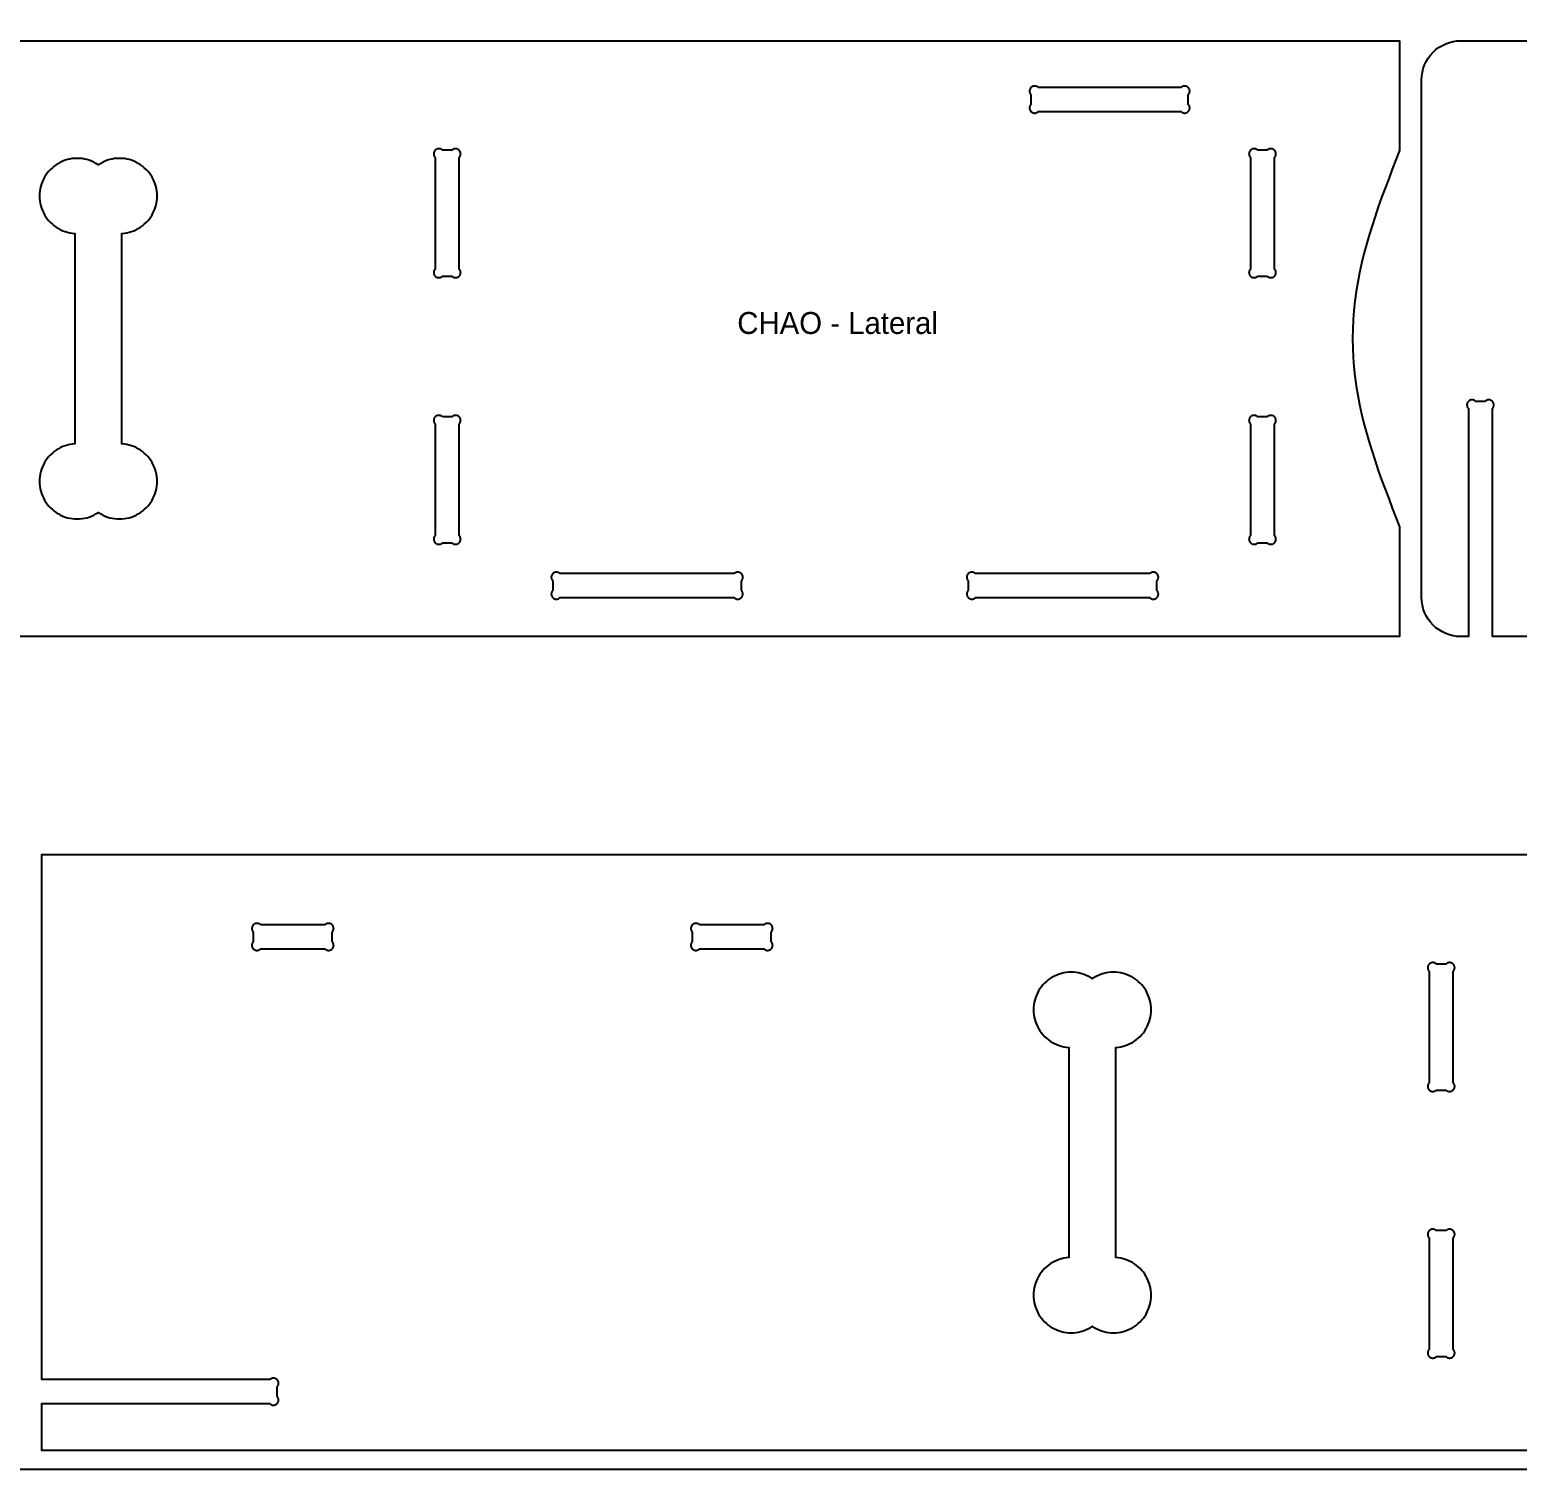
# Model space of a CAD drawing. Header units: millimetres. Extents: x 0 to 2787, y 0 to 1840.
# Drawn here: x 638 to 1587, y 0 to 918 of the extents above; entities that cross this region are included whole.
import ezdxf

# ---------------------------------------------------------------- set-up
doc = ezdxf.new("R2010")
doc.units = ezdxf.units.MM
for name, color, linetype in [('CHAPA_NAO_CORTAR', 8, 'Continuous'), ('CORTE_EXTERNO', 1, 'Continuous'), ('CORTE_INTERNO', 5, 'Continuous'), ('ETIQUETAS_NAO_CORTAR', 8, 'Continuous')]:
    doc.layers.add(name, color=color, linetype=linetype)

msp = doc.modelspace()

# ---------------------------------------------------------------- linework, layer by layer
at = {"layer": 'CHAPA_NAO_CORTAR'}
msp.add_lwpolyline([(0, 0), (2750, 0), (2750, 1840), (0, 1840)], close=True, dxfattribs=at)
at = {"layer": 'CORTE_EXTERNO'}
for points in [[(12, 911), (1512, 911), (1512, 841), (1512, 841), (1509.65, 835), (1507.31, 829), (1505, 823), (1502.73, 817), (1500.52, 811), (1498.38, 805), (1496.33, 799), (1494.37, 793), (1492.52, 787), (1490.79, 781), (1489.19, 775), (1487.73, 769), (1486.42, 763), (1485.27, 757), (1484.28, 751), (1483.47, 745), (1482.83, 739), (1482.37, 733), (1482.09, 727), (1482, 721), (1482.09, 715), (1482.37, 709), (1482.83, 703), (1483.47, 697), (1484.28, 691), (1485.27, 685), (1486.42, 679), (1487.73, 673), (1489.19, 667), (1490.79, 661), (1492.52, 655), (1494.37, 649), (1496.33, 643), (1498.38, 637), (1500.52, 631), (1502.73, 625), (1505, 619), (1507.31, 613), (1509.65, 607), (1512, 601), (1512, 531), (12, 531)], [(2090.85, 531), (1571.15, 531), (1571.15, 676.4), (1571.36, 676.64), (1571.55, 676.9), (1571.72, 677.17), (1571.85, 677.46), (1571.96, 677.76), (1572.04, 678.07), (1572.09, 678.38), (1572.1, 678.7), (1572.09, 679.02), (1572.04, 679.34), (1571.96, 679.65), (1571.85, 679.95), (1571.72, 680.23), (1571.55, 680.51), (1571.36, 680.76), (1571.15, 681), (1570.91, 681.21), (1570.66, 681.4), (1570.38, 681.57), (1570.1, 681.7), (1569.8, 681.81), (1569.49, 681.89), (1569.17, 681.94), (1568.85, 681.95), (1568.53, 681.94), (1568.22, 681.89), (1567.91, 681.81), (1567.61, 681.7), (1567.32, 681.57), (1567.05, 681.4), (1566.79, 681.21), (1566.55, 681), (1560.45, 681), (1560.21, 681.21), (1559.95, 681.4), (1559.68, 681.57), (1559.39, 681.7), (1559.09, 681.81), (1558.78, 681.89), (1558.47, 681.94), (1558.15, 681.95), (1557.83, 681.94), (1557.51, 681.89), (1557.2, 681.81), (1556.9, 681.7), (1556.62, 681.57), (1556.34, 681.4), (1556.09, 681.21), (1555.85, 681), (1555.64, 680.76), (1555.45, 680.51), (1555.28, 680.23), (1555.15, 679.95), (1555.04, 679.65), (1554.96, 679.34), (1554.91, 679.02), (1554.9, 678.7), (1554.91, 678.38), (1554.96, 678.07), (1555.04, 677.76), (1555.15, 677.46), (1555.28, 677.17), (1555.45, 676.9), (1555.64, 676.64), (1555.85, 676.4), (1555.85, 676.4), (1555.85, 531), (1555.85, 531), (1551, 531), (1548.55, 531.12), (1546.12, 531.48), (1543.74, 532.08), (1541.43, 532.9), (1539.22, 533.95), (1537.11, 535.21), (1535.14, 536.67), (1533.32, 538.32), (1531.67, 540.14), (1530.21, 542.11), (1528.95, 544.22), (1527.9, 546.43), (1527.08, 548.74), (1526.48, 551.12), (1526.12, 553.55), (1526, 556), (1526, 886), (1526.12, 888.45), (1526.48, 890.88), (1527.08, 893.26), (1527.9, 895.57), (1528.95, 897.78), (1530.21, 899.89), (1531.67, 901.86), (1533.32, 903.68), (1535.14, 905.33), (1537.11, 906.79), (1539.22, 908.05), (1541.43, 909.1), (1543.74, 909.92), (1546.12, 910.52), (1548.55, 910.88), (1551, 911), (2111, 911)], [(2146, 12), (646, 12), (646, 41.85), (791.4, 41.85), (791.4, 41.85), (791.64, 41.64), (791.9, 41.45), (792.17, 41.28), (792.46, 41.15), (792.76, 41.04), (793.07, 40.96), (793.38, 40.91), (793.7, 40.9), (794.02, 40.91), (794.34, 40.96), (794.65, 41.04), (794.95, 41.15), (795.23, 41.28), (795.51, 41.45), (795.76, 41.64), (796, 41.85), (796.21, 42.09), (796.4, 42.34), (796.57, 42.62), (796.7, 42.9), (796.81, 43.2), (796.89, 43.51), (796.94, 43.83), (796.95, 44.15), (796.94, 44.47), (796.89, 44.78), (796.81, 45.09), (796.7, 45.39), (796.57, 45.68), (796.4, 45.95), (796.21, 46.21), (796, 46.45), (796, 52.55), (796.21, 52.79), (796.4, 53.05), (796.57, 53.32), (796.7, 53.61), (796.81, 53.91), (796.89, 54.22), (796.94, 54.53), (796.95, 54.85), (796.94, 55.17), (796.89, 55.49), (796.81, 55.8), (796.7, 56.1), (796.57, 56.38), (796.4, 56.66), (796.21, 56.91), (796, 57.15), (795.76, 57.36), (795.51, 57.55), (795.23, 57.72), (794.95, 57.85), (794.65, 57.96), (794.34, 58.04), (794.02, 58.09), (793.7, 58.1), (793.38, 58.09), (793.07, 58.04), (792.76, 57.96), (792.46, 57.85), (792.17, 57.72), (791.9, 57.55), (791.64, 57.36), (791.4, 57.15), (646, 57.15), (646, 57.15), (646, 392), (2146, 392)]]:
    msp.add_lwpolyline(points, dxfattribs=at)
at = {"layer": 'CORTE_INTERNO'}
for points in [[(1281.45, 881.15), (1281.21, 881.36), (1280.95, 881.55), (1280.68, 881.72), (1280.39, 881.85), (1280.09, 881.96), (1279.78, 882.04), (1279.47, 882.09), (1279.15, 882.1), (1278.83, 882.09), (1278.51, 882.04), (1278.2, 881.96), (1277.9, 881.85), (1277.62, 881.72), (1277.34, 881.55), (1277.09, 881.36), (1276.85, 881.15), (1276.64, 880.91), (1276.45, 880.66), (1276.28, 880.38), (1276.15, 880.1), (1276.04, 879.8), (1275.96, 879.49), (1275.91, 879.17), (1275.9, 878.85), (1275.91, 878.53), (1275.96, 878.22), (1276.04, 877.91), (1276.15, 877.61), (1276.28, 877.32), (1276.45, 877.05), (1276.64, 876.79), (1276.85, 876.55), (1276.85, 870.45), (1276.64, 870.21), (1276.45, 869.95), (1276.28, 869.68), (1276.15, 869.39), (1276.04, 869.09), (1275.96, 868.78), (1275.91, 868.47), (1275.9, 868.15), (1275.91, 867.83), (1275.96, 867.51), (1276.04, 867.2), (1276.15, 866.9), (1276.28, 866.62), (1276.45, 866.34), (1276.64, 866.09), (1276.85, 865.85), (1277.09, 865.64), (1277.34, 865.45), (1277.62, 865.28), (1277.9, 865.15), (1278.2, 865.04), (1278.51, 864.96), (1278.83, 864.91), (1279.15, 864.9), (1279.47, 864.91), (1279.78, 864.96), (1280.09, 865.04), (1280.39, 865.15), (1280.68, 865.28), (1280.95, 865.45), (1281.21, 865.64), (1281.45, 865.85), (1372.55, 865.85), (1372.79, 865.64), (1373.05, 865.45), (1373.32, 865.28), (1373.61, 865.15), (1373.91, 865.04), (1374.22, 864.96), (1374.53, 864.91), (1374.85, 864.9), (1375.17, 864.91), (1375.49, 864.96), (1375.8, 865.04), (1376.1, 865.15), (1376.38, 865.28), (1376.66, 865.45), (1376.91, 865.64), (1377.15, 865.85), (1377.36, 866.09), (1377.55, 866.34), (1377.72, 866.62), (1377.85, 866.9), (1377.96, 867.2), (1378.04, 867.51), (1378.09, 867.83), (1378.1, 868.15), (1378.09, 868.47), (1378.04, 868.78), (1377.96, 869.09), (1377.85, 869.39), (1377.72, 869.68), (1377.55, 869.95), (1377.36, 870.21), (1377.15, 870.45), (1377.15, 876.55), (1377.36, 876.79), (1377.55, 877.05), (1377.72, 877.32), (1377.85, 877.61), (1377.96, 877.91), (1378.04, 878.22), (1378.09, 878.53), (1378.1, 878.85), (1378.09, 879.17), (1378.04, 879.49), (1377.96, 879.8), (1377.85, 880.1), (1377.72, 880.38), (1377.55, 880.66), (1377.36, 880.91), (1377.15, 881.15), (1376.91, 881.36), (1376.66, 881.55), (1376.38, 881.72), (1376.1, 881.85), (1375.8, 881.96), (1375.49, 882.04), (1375.17, 882.09), (1374.85, 882.1), (1374.53, 882.09), (1374.22, 882.04), (1373.91, 881.96), (1373.61, 881.85), (1373.32, 881.72), (1373.05, 881.55), (1372.79, 881.36), (1372.55, 881.15), (1281.45, 881.15)], [(701.71, 653.18), (700.18, 653.54), (698.63, 653.79), (697.07, 653.95), (697, 653.95), (697, 788.05), (697.07, 788.05), (698.63, 788.21), (700.18, 788.46), (701.71, 788.82), (703.21, 789.27), (704.68, 789.83), (706.11, 790.48), (707.5, 791.22), (708.83, 792.04), (710.11, 792.96), (711.32, 793.96), (712.47, 795.03), (713.54, 796.18), (714.54, 797.39), (715.46, 798.67), (716.28, 800), (717.02, 801.39), (717.67, 802.82), (718.23, 804.29), (718.68, 805.79), (719.04, 807.32), (719.29, 808.87), (719.45, 810.43), (719.5, 812), (719.45, 813.57), (719.29, 815.13), (719.04, 816.68), (718.68, 818.21), (718.23, 819.71), (717.67, 821.18), (717.02, 822.61), (716.28, 824), (715.46, 825.33), (714.54, 826.61), (713.54, 827.82), (712.47, 828.97), (711.32, 830.04), (710.11, 831.04), (708.83, 831.96), (707.5, 832.78), (706.11, 833.52), (704.68, 834.17), (703.21, 834.73), (701.71, 835.18), (700.18, 835.54), (698.63, 835.79), (697.07, 835.95), (695.5, 836), (693.93, 835.95), (692.37, 835.79), (690.82, 835.54), (689.29, 835.18), (687.79, 834.73), (686.32, 834.17), (684.89, 833.52), (683.5, 832.78), (682.17, 831.96), (682, 831.84), (681.83, 831.96), (680.5, 832.78), (679.11, 833.52), (677.68, 834.17), (676.21, 834.73), (674.71, 835.18), (673.18, 835.54), (671.63, 835.79), (670.07, 835.95), (668.5, 836), (666.93, 835.95), (665.37, 835.79), (663.82, 835.54), (662.29, 835.18), (660.79, 834.73), (659.32, 834.17), (657.89, 833.52), (656.5, 832.78), (655.17, 831.96), (653.89, 831.04), (652.68, 830.04), (651.53, 828.97), (650.46, 827.82), (649.46, 826.61), (648.54, 825.33), (647.72, 824), (646.98, 822.61), (646.33, 821.18), (645.77, 819.71), (645.32, 818.21), (644.96, 816.68), (644.71, 815.13), (644.55, 813.57), (644.5, 812), (644.55, 810.43), (644.71, 808.87), (644.96, 807.32), (645.32, 805.79), (645.77, 804.29), (646.33, 802.82), (646.98, 801.39), (647.72, 800), (648.54, 798.67), (649.46, 797.39), (650.46, 796.18), (651.53, 795.03), (652.68, 793.96), (653.89, 792.96), (655.17, 792.04), (656.5, 791.22), (657.89, 790.48), (659.32, 789.83), (660.79, 789.27), (662.29, 788.82), (663.82, 788.46), (665.37, 788.21), (666.93, 788.05), (667, 788.05), (667, 653.95), (666.93, 653.95), (665.37, 653.79), (663.82, 653.54), (662.29, 653.18), (660.79, 652.73), (659.32, 652.17), (657.89, 651.52), (656.5, 650.78), (655.17, 649.96), (653.89, 649.04), (652.68, 648.04), (651.53, 646.97), (650.46, 645.82), (649.46, 644.61), (648.54, 643.33), (647.72, 642), (646.98, 640.61), (646.33, 639.18), (645.77, 637.71), (645.32, 636.21), (644.96, 634.68), (644.71, 633.13), (644.55, 631.57), (644.5, 630), (644.55, 628.43), (644.71, 626.87), (644.96, 625.32), (645.32, 623.79), (645.77, 622.29), (646.33, 620.82), (646.98, 619.39), (647.72, 618), (648.54, 616.67), (649.46, 615.39), (650.46, 614.18), (651.53, 613.03), (652.68, 611.96), (653.89, 610.96), (655.17, 610.04), (656.5, 609.22), (657.89, 608.48), (659.32, 607.83), (660.79, 607.27), (662.29, 606.82), (663.82, 606.46), (665.37, 606.21), (666.93, 606.05), (668.5, 606), (670.07, 606.05), (671.63, 606.21), (673.18, 606.46), (674.71, 606.82), (676.21, 607.27), (677.68, 607.83), (679.11, 608.48), (680.5, 609.22), (681.83, 610.04), (682, 610.16), (682.17, 610.04), (683.5, 609.22), (684.89, 608.48), (686.32, 607.83), (687.79, 607.27), (689.29, 606.82), (690.82, 606.46), (692.37, 606.21), (693.93, 606.05), (695.5, 606), (697.07, 606.05), (698.63, 606.21), (700.18, 606.46), (701.71, 606.82), (703.21, 607.27), (704.68, 607.83), (706.11, 608.48), (707.5, 609.22), (708.83, 610.04), (710.11, 610.96), (711.32, 611.96), (712.47, 613.03), (713.54, 614.18), (714.54, 615.39), (715.46, 616.67), (716.28, 618), (717.02, 619.39), (717.67, 620.82), (718.23, 622.29), (718.68, 623.79), (719.04, 625.32), (719.29, 626.87), (719.45, 628.43), (719.5, 630), (719.45, 631.57), (719.29, 633.13), (719.04, 634.68), (718.68, 636.21), (718.23, 637.71), (717.67, 639.18), (717.02, 640.61), (716.28, 642), (715.46, 643.33), (714.54, 644.61), (713.54, 645.82), (712.47, 646.97), (711.32, 648.04), (710.11, 649.04), (708.83, 649.96), (707.5, 650.78), (706.11, 651.52), (704.68, 652.17), (703.21, 652.73), (701.71, 653.18)], [(896.85, 765.45), (896.64, 765.21), (896.45, 764.95), (896.28, 764.68), (896.15, 764.39), (896.04, 764.09), (895.96, 763.78), (895.91, 763.47), (895.9, 763.15), (895.91, 762.83), (895.96, 762.51), (896.04, 762.2), (896.15, 761.9), (896.28, 761.62), (896.45, 761.34), (896.64, 761.09), (896.85, 760.85), (897.09, 760.64), (897.34, 760.45), (897.62, 760.28), (897.9, 760.15), (898.2, 760.04), (898.51, 759.96), (898.83, 759.91), (899.15, 759.9), (899.47, 759.91), (899.78, 759.96), (900.09, 760.04), (900.39, 760.15), (900.68, 760.28), (900.95, 760.45), (901.21, 760.64), (901.45, 760.85), (907.55, 760.85), (907.79, 760.64), (908.05, 760.45), (908.32, 760.28), (908.61, 760.15), (908.91, 760.04), (909.22, 759.96), (909.53, 759.91), (909.85, 759.9), (910.17, 759.91), (910.49, 759.96), (910.8, 760.04), (911.1, 760.15), (911.38, 760.28), (911.66, 760.45), (911.91, 760.64), (912.15, 760.85), (912.36, 761.09), (912.55, 761.34), (912.72, 761.62), (912.85, 761.9), (912.96, 762.2), (913.04, 762.51), (913.09, 762.83), (913.1, 763.15), (913.09, 763.47), (913.04, 763.78), (912.96, 764.09), (912.85, 764.39), (912.72, 764.68), (912.55, 764.95), (912.36, 765.21), (912.15, 765.45), (912.15, 836.55), (912.36, 836.79), (912.55, 837.05), (912.72, 837.32), (912.85, 837.61), (912.96, 837.91), (913.04, 838.22), (913.09, 838.53), (913.1, 838.85), (913.09, 839.17), (913.04, 839.49), (912.96, 839.8), (912.85, 840.1), (912.72, 840.38), (912.55, 840.66), (912.36, 840.91), (912.15, 841.15), (911.91, 841.36), (911.66, 841.55), (911.38, 841.72), (911.1, 841.85), (910.8, 841.96), (910.49, 842.04), (910.17, 842.09), (909.85, 842.1), (909.53, 842.09), (909.22, 842.04), (908.91, 841.96), (908.61, 841.85), (908.32, 841.72), (908.05, 841.55), (907.79, 841.36), (907.55, 841.15), (901.45, 841.15), (901.21, 841.36), (900.95, 841.55), (900.68, 841.72), (900.39, 841.85), (900.09, 841.96), (899.78, 842.04), (899.47, 842.09), (899.15, 842.1), (898.83, 842.09), (898.51, 842.04), (898.2, 841.96), (897.9, 841.85), (897.62, 841.72), (897.34, 841.55), (897.09, 841.36), (896.85, 841.15), (896.64, 840.91), (896.45, 840.66), (896.28, 840.38), (896.15, 840.1), (896.04, 839.8), (895.96, 839.49), (895.91, 839.17), (895.9, 838.85), (895.91, 838.53), (895.96, 838.22), (896.04, 837.91), (896.15, 837.61), (896.28, 837.32), (896.45, 837.05), (896.64, 836.79), (896.85, 836.55), (896.85, 765.45)], [(1421.45, 841.15), (1421.21, 841.36), (1420.95, 841.55), (1420.68, 841.72), (1420.39, 841.85), (1420.09, 841.96), (1419.78, 842.04), (1419.47, 842.09), (1419.15, 842.1), (1418.83, 842.09), (1418.51, 842.04), (1418.2, 841.96), (1417.9, 841.85), (1417.62, 841.72), (1417.34, 841.55), (1417.09, 841.36), (1416.85, 841.15), (1416.64, 840.91), (1416.45, 840.66), (1416.28, 840.38), (1416.15, 840.1), (1416.04, 839.8), (1415.96, 839.49), (1415.91, 839.17), (1415.9, 838.85), (1415.91, 838.53), (1415.96, 838.22), (1416.04, 837.91), (1416.15, 837.61), (1416.28, 837.32), (1416.45, 837.05), (1416.64, 836.79), (1416.85, 836.55), (1416.85, 765.45), (1416.64, 765.21), (1416.45, 764.95), (1416.28, 764.68), (1416.15, 764.39), (1416.04, 764.09), (1415.96, 763.78), (1415.91, 763.47), (1415.9, 763.15), (1415.91, 762.83), (1415.96, 762.51), (1416.04, 762.2), (1416.15, 761.9), (1416.28, 761.62), (1416.45, 761.34), (1416.64, 761.09), (1416.85, 760.85), (1417.09, 760.64), (1417.34, 760.45), (1417.62, 760.28), (1417.9, 760.15), (1418.2, 760.04), (1418.51, 759.96), (1418.83, 759.91), (1419.15, 759.9), (1419.47, 759.91), (1419.78, 759.96), (1420.09, 760.04), (1420.39, 760.15), (1420.68, 760.28), (1420.95, 760.45), (1421.21, 760.64), (1421.45, 760.85), (1427.55, 760.85), (1427.79, 760.64), (1428.05, 760.45), (1428.32, 760.28), (1428.61, 760.15), (1428.91, 760.04), (1429.22, 759.96), (1429.53, 759.91), (1429.85, 759.9), (1430.17, 759.91), (1430.49, 759.96), (1430.8, 760.04), (1431.1, 760.15), (1431.38, 760.28), (1431.66, 760.45), (1431.91, 760.64), (1432.15, 760.85), (1432.36, 761.09), (1432.55, 761.34), (1432.72, 761.62), (1432.85, 761.9), (1432.96, 762.2), (1433.04, 762.51), (1433.09, 762.83), (1433.1, 763.15), (1433.09, 763.47), (1433.04, 763.78), (1432.96, 764.09), (1432.85, 764.39), (1432.72, 764.68), (1432.55, 764.95), (1432.36, 765.21), (1432.15, 765.45), (1432.15, 836.55), (1432.36, 836.79), (1432.55, 837.05), (1432.72, 837.32), (1432.85, 837.61), (1432.96, 837.91), (1433.04, 838.22), (1433.09, 838.53), (1433.1, 838.85), (1433.09, 839.17), (1433.04, 839.49), (1432.96, 839.8), (1432.85, 840.1), (1432.72, 840.38), (1432.55, 840.66), (1432.36, 840.91), (1432.15, 841.15), (1431.91, 841.36), (1431.66, 841.55), (1431.38, 841.72), (1431.1, 841.85), (1430.8, 841.96), (1430.49, 842.04), (1430.17, 842.09), (1429.85, 842.1), (1429.53, 842.09), (1429.22, 842.04), (1428.91, 841.96), (1428.61, 841.85), (1428.32, 841.72), (1428.05, 841.55), (1427.79, 841.36), (1427.55, 841.15), (1421.45, 841.15)], [(901.45, 671.15), (901.21, 671.36), (900.95, 671.55), (900.68, 671.72), (900.39, 671.85), (900.09, 671.96), (899.78, 672.04), (899.47, 672.09), (899.15, 672.1), (898.83, 672.09), (898.51, 672.04), (898.2, 671.96), (897.9, 671.85), (897.62, 671.72), (897.34, 671.55), (897.09, 671.36), (896.85, 671.15), (896.64, 670.91), (896.45, 670.66), (896.28, 670.38), (896.15, 670.1), (896.04, 669.8), (895.96, 669.49), (895.91, 669.17), (895.9, 668.85), (895.91, 668.53), (895.96, 668.22), (896.04, 667.91), (896.15, 667.61), (896.28, 667.32), (896.45, 667.05), (896.64, 666.79), (896.85, 666.55), (896.85, 595.45), (896.64, 595.21), (896.45, 594.95), (896.28, 594.68), (896.15, 594.39), (896.04, 594.09), (895.96, 593.78), (895.91, 593.47), (895.9, 593.15), (895.91, 592.83), (895.96, 592.51), (896.04, 592.2), (896.15, 591.9), (896.28, 591.62), (896.45, 591.34), (896.64, 591.09), (896.85, 590.85), (897.09, 590.64), (897.34, 590.45), (897.62, 590.28), (897.9, 590.15), (898.2, 590.04), (898.51, 589.96), (898.83, 589.91), (899.15, 589.9), (899.47, 589.91), (899.78, 589.96), (900.09, 590.04), (900.39, 590.15), (900.68, 590.28), (900.95, 590.45), (901.21, 590.64), (901.45, 590.85), (907.55, 590.85), (907.79, 590.64), (908.05, 590.45), (908.32, 590.28), (908.61, 590.15), (908.91, 590.04), (909.22, 589.96), (909.53, 589.91), (909.85, 589.9), (910.17, 589.91), (910.49, 589.96), (910.8, 590.04), (911.1, 590.15), (911.38, 590.28), (911.66, 590.45), (911.91, 590.64), (912.15, 590.85), (912.36, 591.09), (912.55, 591.34), (912.72, 591.62), (912.85, 591.9), (912.96, 592.2), (913.04, 592.51), (913.09, 592.83), (913.1, 593.15), (913.09, 593.47), (913.04, 593.78), (912.96, 594.09), (912.85, 594.39), (912.72, 594.68), (912.55, 594.95), (912.36, 595.21), (912.15, 595.45), (912.15, 666.55), (912.36, 666.79), (912.55, 667.05), (912.72, 667.32), (912.85, 667.61), (912.96, 667.91), (913.04, 668.22), (913.09, 668.53), (913.1, 668.85), (913.09, 669.17), (913.04, 669.49), (912.96, 669.8), (912.85, 670.1), (912.72, 670.38), (912.55, 670.66), (912.36, 670.91), (912.15, 671.15), (911.91, 671.36), (911.66, 671.55), (911.38, 671.72), (911.1, 671.85), (910.8, 671.96), (910.49, 672.04), (910.17, 672.09), (909.85, 672.1), (909.53, 672.09), (909.22, 672.04), (908.91, 671.96), (908.61, 671.85), (908.32, 671.72), (908.05, 671.55), (907.79, 671.36), (907.55, 671.15), (901.45, 671.15)], [(1416.85, 595.45), (1416.64, 595.21), (1416.45, 594.95), (1416.28, 594.68), (1416.15, 594.39), (1416.04, 594.09), (1415.96, 593.78), (1415.91, 593.47), (1415.9, 593.15), (1415.91, 592.83), (1415.96, 592.51), (1416.04, 592.2), (1416.15, 591.9), (1416.28, 591.62), (1416.45, 591.34), (1416.64, 591.09), (1416.85, 590.85), (1417.09, 590.64), (1417.34, 590.45), (1417.62, 590.28), (1417.9, 590.15), (1418.2, 590.04), (1418.51, 589.96), (1418.83, 589.91), (1419.15, 589.9), (1419.47, 589.91), (1419.78, 589.96), (1420.09, 590.04), (1420.39, 590.15), (1420.68, 590.28), (1420.95, 590.45), (1421.21, 590.64), (1421.45, 590.85), (1427.55, 590.85), (1427.79, 590.64), (1428.05, 590.45), (1428.32, 590.28), (1428.61, 590.15), (1428.91, 590.04), (1429.22, 589.96), (1429.53, 589.91), (1429.85, 589.9), (1430.17, 589.91), (1430.49, 589.96), (1430.8, 590.04), (1431.1, 590.15), (1431.38, 590.28), (1431.66, 590.45), (1431.91, 590.64), (1432.15, 590.85), (1432.36, 591.09), (1432.55, 591.34), (1432.72, 591.62), (1432.85, 591.9), (1432.96, 592.2), (1433.04, 592.51), (1433.09, 592.83), (1433.1, 593.15), (1433.09, 593.47), (1433.04, 593.78), (1432.96, 594.09), (1432.85, 594.39), (1432.72, 594.68), (1432.55, 594.95), (1432.36, 595.21), (1432.15, 595.45), (1432.15, 666.55), (1432.36, 666.79), (1432.55, 667.05), (1432.72, 667.32), (1432.85, 667.61), (1432.96, 667.91), (1433.04, 668.22), (1433.09, 668.53), (1433.1, 668.85), (1433.09, 669.17), (1433.04, 669.49), (1432.96, 669.8), (1432.85, 670.1), (1432.72, 670.38), (1432.55, 670.66), (1432.36, 670.91), (1432.15, 671.15), (1431.91, 671.36), (1431.66, 671.55), (1431.38, 671.72), (1431.1, 671.85), (1430.8, 671.96), (1430.49, 672.04), (1430.17, 672.09), (1429.85, 672.1), (1429.53, 672.09), (1429.22, 672.04), (1428.91, 671.96), (1428.61, 671.85), (1428.32, 671.72), (1428.05, 671.55), (1427.79, 671.36), (1427.55, 671.15), (1421.45, 671.15), (1421.21, 671.36), (1420.95, 671.55), (1420.68, 671.72), (1420.39, 671.85), (1420.09, 671.96), (1419.78, 672.04), (1419.47, 672.09), (1419.15, 672.1), (1418.83, 672.09), (1418.51, 672.04), (1418.2, 671.96), (1417.9, 671.85), (1417.62, 671.72), (1417.34, 671.55), (1417.09, 671.36), (1416.85, 671.15), (1416.64, 670.91), (1416.45, 670.66), (1416.28, 670.38), (1416.15, 670.1), (1416.04, 669.8), (1415.96, 669.49), (1415.91, 669.17), (1415.9, 668.85), (1415.91, 668.53), (1415.96, 668.22), (1416.04, 667.91), (1416.15, 667.61), (1416.28, 667.32), (1416.45, 667.05), (1416.64, 666.79), (1416.85, 666.55), (1416.85, 595.45)], [(971.85, 560.45), (971.64, 560.21), (971.45, 559.95), (971.28, 559.68), (971.15, 559.39), (971.04, 559.09), (970.96, 558.78), (970.91, 558.47), (970.9, 558.15), (970.91, 557.83), (970.96, 557.51), (971.04, 557.2), (971.15, 556.9), (971.28, 556.62), (971.45, 556.34), (971.64, 556.09), (971.85, 555.85), (972.09, 555.64), (972.34, 555.45), (972.62, 555.28), (972.9, 555.15), (973.2, 555.04), (973.51, 554.96), (973.83, 554.91), (974.15, 554.9), (974.47, 554.91), (974.78, 554.96), (975.09, 555.04), (975.39, 555.15), (975.68, 555.28), (975.95, 555.45), (976.21, 555.64), (976.45, 555.85), (1087.55, 555.85), (1087.79, 555.64), (1088.05, 555.45), (1088.32, 555.28), (1088.61, 555.15), (1088.91, 555.04), (1089.22, 554.96), (1089.53, 554.91), (1089.85, 554.9), (1090.17, 554.91), (1090.49, 554.96), (1090.8, 555.04), (1091.1, 555.15), (1091.38, 555.28), (1091.66, 555.45), (1091.91, 555.64), (1092.15, 555.85), (1092.36, 556.09), (1092.55, 556.34), (1092.72, 556.62), (1092.85, 556.9), (1092.96, 557.2), (1093.04, 557.51), (1093.09, 557.83), (1093.1, 558.15), (1093.09, 558.47), (1093.04, 558.78), (1092.96, 559.09), (1092.85, 559.39), (1092.72, 559.68), (1092.55, 559.95), (1092.36, 560.21), (1092.15, 560.45), (1092.15, 566.55), (1092.36, 566.79), (1092.55, 567.05), (1092.72, 567.32), (1092.85, 567.61), (1092.96, 567.91), (1093.04, 568.22), (1093.09, 568.53), (1093.1, 568.85), (1093.09, 569.17), (1093.04, 569.49), (1092.96, 569.8), (1092.85, 570.1), (1092.72, 570.38), (1092.55, 570.66), (1092.36, 570.91), (1092.15, 571.15), (1091.91, 571.36), (1091.66, 571.55), (1091.38, 571.72), (1091.1, 571.85), (1090.8, 571.96), (1090.49, 572.04), (1090.17, 572.09), (1089.85, 572.1), (1089.53, 572.09), (1089.22, 572.04), (1088.91, 571.96), (1088.61, 571.85), (1088.32, 571.72), (1088.05, 571.55), (1087.79, 571.36), (1087.55, 571.15), (976.45, 571.15), (976.21, 571.36), (975.95, 571.55), (975.68, 571.72), (975.39, 571.85), (975.09, 571.96), (974.78, 572.04), (974.47, 572.09), (974.15, 572.1), (973.83, 572.09), (973.51, 572.04), (973.2, 571.96), (972.9, 571.85), (972.62, 571.72), (972.34, 571.55), (972.09, 571.36), (971.85, 571.15), (971.64, 570.91), (971.45, 570.66), (971.28, 570.38), (971.15, 570.1), (971.04, 569.8), (970.96, 569.49), (970.91, 569.17), (970.9, 568.85), (970.91, 568.53), (970.96, 568.22), (971.04, 567.91), (971.15, 567.61), (971.28, 567.32), (971.45, 567.05), (971.64, 566.79), (971.85, 566.55), (971.85, 560.45)], [(1236.85, 560.45), (1236.64, 560.21), (1236.45, 559.95), (1236.28, 559.68), (1236.15, 559.39), (1236.04, 559.09), (1235.96, 558.78), (1235.91, 558.47), (1235.9, 558.15), (1235.91, 557.83), (1235.96, 557.51), (1236.04, 557.2), (1236.15, 556.9), (1236.28, 556.62), (1236.45, 556.34), (1236.64, 556.09), (1236.85, 555.85), (1237.09, 555.64), (1237.34, 555.45), (1237.62, 555.28), (1237.9, 555.15), (1238.2, 555.04), (1238.51, 554.96), (1238.83, 554.91), (1239.15, 554.9), (1239.47, 554.91), (1239.78, 554.96), (1240.09, 555.04), (1240.39, 555.15), (1240.68, 555.28), (1240.95, 555.45), (1241.21, 555.64), (1241.45, 555.85), (1352.55, 555.85), (1352.79, 555.64), (1353.05, 555.45), (1353.32, 555.28), (1353.61, 555.15), (1353.91, 555.04), (1354.22, 554.96), (1354.53, 554.91), (1354.85, 554.9), (1355.17, 554.91), (1355.49, 554.96), (1355.8, 555.04), (1356.1, 555.15), (1356.38, 555.28), (1356.66, 555.45), (1356.91, 555.64), (1357.15, 555.85), (1357.36, 556.09), (1357.55, 556.34), (1357.72, 556.62), (1357.85, 556.9), (1357.96, 557.2), (1358.04, 557.51), (1358.09, 557.83), (1358.1, 558.15), (1358.09, 558.47), (1358.04, 558.78), (1357.96, 559.09), (1357.85, 559.39), (1357.72, 559.68), (1357.55, 559.95), (1357.36, 560.21), (1357.15, 560.45), (1357.15, 566.55), (1357.36, 566.79), (1357.55, 567.05), (1357.72, 567.32), (1357.85, 567.61), (1357.96, 567.91), (1358.04, 568.22), (1358.09, 568.53), (1358.1, 568.85), (1358.09, 569.17), (1358.04, 569.49), (1357.96, 569.8), (1357.85, 570.1), (1357.72, 570.38), (1357.55, 570.66), (1357.36, 570.91), (1357.15, 571.15), (1356.91, 571.36), (1356.66, 571.55), (1356.38, 571.72), (1356.1, 571.85), (1355.8, 571.96), (1355.49, 572.04), (1355.17, 572.09), (1354.85, 572.1), (1354.53, 572.09), (1354.22, 572.04), (1353.91, 571.96), (1353.61, 571.85), (1353.32, 571.72), (1353.05, 571.55), (1352.79, 571.36), (1352.55, 571.15), (1241.45, 571.15), (1241.21, 571.36), (1240.95, 571.55), (1240.68, 571.72), (1240.39, 571.85), (1240.09, 571.96), (1239.78, 572.04), (1239.47, 572.09), (1239.15, 572.1), (1238.83, 572.09), (1238.51, 572.04), (1238.2, 571.96), (1237.9, 571.85), (1237.62, 571.72), (1237.34, 571.55), (1237.09, 571.36), (1236.85, 571.15), (1236.64, 570.91), (1236.45, 570.66), (1236.28, 570.38), (1236.15, 570.1), (1236.04, 569.8), (1235.96, 569.49), (1235.91, 569.17), (1235.9, 568.85), (1235.91, 568.53), (1235.96, 568.22), (1236.04, 567.91), (1236.15, 567.61), (1236.28, 567.32), (1236.45, 567.05), (1236.64, 566.79), (1236.85, 566.55), (1236.85, 560.45)], [(785.45, 347.15), (785.21, 347.36), (784.95, 347.55), (784.68, 347.72), (784.39, 347.85), (784.09, 347.96), (783.78, 348.04), (783.47, 348.09), (783.15, 348.1), (782.83, 348.09), (782.51, 348.04), (782.2, 347.96), (781.9, 347.85), (781.62, 347.72), (781.34, 347.55), (781.09, 347.36), (780.85, 347.15), (780.64, 346.91), (780.45, 346.66), (780.28, 346.38), (780.15, 346.1), (780.04, 345.8), (779.96, 345.49), (779.91, 345.17), (779.9, 344.85), (779.91, 344.53), (779.96, 344.22), (780.04, 343.91), (780.15, 343.61), (780.28, 343.32), (780.45, 343.05), (780.64, 342.79), (780.85, 342.55), (780.85, 336.45), (780.64, 336.21), (780.45, 335.95), (780.28, 335.68), (780.15, 335.39), (780.04, 335.09), (779.96, 334.78), (779.91, 334.47), (779.9, 334.15), (779.91, 333.83), (779.96, 333.51), (780.04, 333.2), (780.15, 332.9), (780.28, 332.62), (780.45, 332.34), (780.64, 332.09), (780.85, 331.85), (781.09, 331.64), (781.34, 331.45), (781.62, 331.28), (781.9, 331.15), (782.2, 331.04), (782.51, 330.96), (782.83, 330.91), (783.15, 330.9), (783.47, 330.91), (783.78, 330.96), (784.09, 331.04), (784.39, 331.15), (784.68, 331.28), (784.95, 331.45), (785.21, 331.64), (785.45, 331.85), (826.55, 331.85), (826.79, 331.64), (827.05, 331.45), (827.32, 331.28), (827.61, 331.15), (827.91, 331.04), (828.22, 330.96), (828.53, 330.91), (828.85, 330.9), (829.17, 330.91), (829.49, 330.96), (829.8, 331.04), (830.1, 331.15), (830.38, 331.28), (830.66, 331.45), (830.91, 331.64), (831.15, 331.85), (831.36, 332.09), (831.55, 332.34), (831.72, 332.62), (831.85, 332.9), (831.96, 333.2), (832.04, 333.51), (832.09, 333.83), (832.1, 334.15), (832.09, 334.47), (832.04, 334.78), (831.96, 335.09), (831.85, 335.39), (831.72, 335.68), (831.55, 335.95), (831.36, 336.21), (831.15, 336.45), (831.15, 342.55), (831.36, 342.79), (831.55, 343.05), (831.72, 343.32), (831.85, 343.61), (831.96, 343.91), (832.04, 344.22), (832.09, 344.53), (832.1, 344.85), (832.09, 345.17), (832.04, 345.49), (831.96, 345.8), (831.85, 346.1), (831.72, 346.38), (831.55, 346.66), (831.36, 346.91), (831.15, 347.15), (830.91, 347.36), (830.66, 347.55), (830.38, 347.72), (830.1, 347.85), (829.8, 347.96), (829.49, 348.04), (829.17, 348.09), (828.85, 348.1), (828.53, 348.09), (828.22, 348.04), (827.91, 347.96), (827.61, 347.85), (827.32, 347.72), (827.05, 347.55), (826.79, 347.36), (826.55, 347.15), (785.45, 347.15)], [(1065.45, 347.15), (1065.21, 347.36), (1064.95, 347.55), (1064.68, 347.72), (1064.39, 347.85), (1064.09, 347.96), (1063.78, 348.04), (1063.47, 348.09), (1063.15, 348.1), (1062.83, 348.09), (1062.51, 348.04), (1062.2, 347.96), (1061.9, 347.85), (1061.62, 347.72), (1061.34, 347.55), (1061.09, 347.36), (1060.85, 347.15), (1060.64, 346.91), (1060.45, 346.66), (1060.28, 346.38), (1060.15, 346.1), (1060.04, 345.8), (1059.96, 345.49), (1059.91, 345.17), (1059.9, 344.85), (1059.91, 344.53), (1059.96, 344.22), (1060.04, 343.91), (1060.15, 343.61), (1060.28, 343.32), (1060.45, 343.05), (1060.64, 342.79), (1060.85, 342.55), (1060.85, 336.45), (1060.64, 336.21), (1060.45, 335.95), (1060.28, 335.68), (1060.15, 335.39), (1060.04, 335.09), (1059.96, 334.78), (1059.91, 334.47), (1059.9, 334.15), (1059.91, 333.83), (1059.96, 333.51), (1060.04, 333.2), (1060.15, 332.9), (1060.28, 332.62), (1060.45, 332.34), (1060.64, 332.09), (1060.85, 331.85), (1061.09, 331.64), (1061.34, 331.45), (1061.62, 331.28), (1061.9, 331.15), (1062.2, 331.04), (1062.51, 330.96), (1062.83, 330.91), (1063.15, 330.9), (1063.47, 330.91), (1063.78, 330.96), (1064.09, 331.04), (1064.39, 331.15), (1064.68, 331.28), (1064.95, 331.45), (1065.21, 331.64), (1065.45, 331.85), (1106.55, 331.85), (1106.79, 331.64), (1107.05, 331.45), (1107.32, 331.28), (1107.61, 331.15), (1107.91, 331.04), (1108.22, 330.96), (1108.53, 330.91), (1108.85, 330.9), (1109.17, 330.91), (1109.49, 330.96), (1109.8, 331.04), (1110.1, 331.15), (1110.38, 331.28), (1110.66, 331.45), (1110.91, 331.64), (1111.15, 331.85), (1111.36, 332.09), (1111.55, 332.34), (1111.72, 332.62), (1111.85, 332.9), (1111.96, 333.2), (1112.04, 333.51), (1112.09, 333.83), (1112.1, 334.15), (1112.09, 334.47), (1112.04, 334.78), (1111.96, 335.09), (1111.85, 335.39), (1111.72, 335.68), (1111.55, 335.95), (1111.36, 336.21), (1111.15, 336.45), (1111.15, 342.55), (1111.36, 342.79), (1111.55, 343.05), (1111.72, 343.32), (1111.85, 343.61), (1111.96, 343.91), (1112.04, 344.22), (1112.09, 344.53), (1112.1, 344.85), (1112.09, 345.17), (1112.04, 345.49), (1111.96, 345.8), (1111.85, 346.1), (1111.72, 346.38), (1111.55, 346.66), (1111.36, 346.91), (1111.15, 347.15), (1110.91, 347.36), (1110.66, 347.55), (1110.38, 347.72), (1110.1, 347.85), (1109.8, 347.96), (1109.49, 348.04), (1109.17, 348.09), (1108.85, 348.1), (1108.53, 348.09), (1108.22, 348.04), (1107.91, 347.96), (1107.61, 347.85), (1107.32, 347.72), (1107.05, 347.55), (1106.79, 347.36), (1106.55, 347.15), (1065.45, 347.15)], [(1530.85, 246.45), (1530.64, 246.21), (1530.45, 245.95), (1530.28, 245.68), (1530.15, 245.39), (1530.04, 245.09), (1529.96, 244.78), (1529.91, 244.47), (1529.9, 244.15), (1529.91, 243.83), (1529.96, 243.51), (1530.04, 243.2), (1530.15, 242.9), (1530.28, 242.62), (1530.45, 242.34), (1530.64, 242.09), (1530.85, 241.85), (1531.09, 241.64), (1531.34, 241.45), (1531.62, 241.28), (1531.9, 241.15), (1532.2, 241.04), (1532.51, 240.96), (1532.83, 240.91), (1533.15, 240.9), (1533.47, 240.91), (1533.78, 240.96), (1534.09, 241.04), (1534.39, 241.15), (1534.68, 241.28), (1534.95, 241.45), (1535.21, 241.64), (1535.45, 241.85), (1541.55, 241.85), (1541.79, 241.64), (1542.05, 241.45), (1542.32, 241.28), (1542.61, 241.15), (1542.91, 241.04), (1543.22, 240.96), (1543.53, 240.91), (1543.85, 240.9), (1544.17, 240.91), (1544.49, 240.96), (1544.8, 241.04), (1545.1, 241.15), (1545.38, 241.28), (1545.66, 241.45), (1545.91, 241.64), (1546.15, 241.85), (1546.36, 242.09), (1546.55, 242.34), (1546.72, 242.62), (1546.85, 242.9), (1546.96, 243.2), (1547.04, 243.51), (1547.09, 243.83), (1547.1, 244.15), (1547.09, 244.47), (1547.04, 244.78), (1546.96, 245.09), (1546.85, 245.39), (1546.72, 245.68), (1546.55, 245.95), (1546.36, 246.21), (1546.15, 246.45), (1546.15, 317.55), (1546.36, 317.79), (1546.55, 318.05), (1546.72, 318.32), (1546.85, 318.61), (1546.96, 318.91), (1547.04, 319.22), (1547.09, 319.53), (1547.1, 319.85), (1547.09, 320.17), (1547.04, 320.49), (1546.96, 320.8), (1546.85, 321.1), (1546.72, 321.38), (1546.55, 321.66), (1546.36, 321.91), (1546.15, 322.15), (1545.91, 322.36), (1545.66, 322.55), (1545.38, 322.72), (1545.1, 322.85), (1544.8, 322.96), (1544.49, 323.04), (1544.17, 323.09), (1543.85, 323.1), (1543.53, 323.09), (1543.22, 323.04), (1542.91, 322.96), (1542.61, 322.85), (1542.32, 322.72), (1542.05, 322.55), (1541.79, 322.36), (1541.55, 322.15), (1535.45, 322.15), (1535.21, 322.36), (1534.95, 322.55), (1534.68, 322.72), (1534.39, 322.85), (1534.09, 322.96), (1533.78, 323.04), (1533.47, 323.09), (1533.15, 323.1), (1532.83, 323.09), (1532.51, 323.04), (1532.2, 322.96), (1531.9, 322.85), (1531.62, 322.72), (1531.34, 322.55), (1531.09, 322.36), (1530.85, 322.15), (1530.64, 321.91), (1530.45, 321.66), (1530.28, 321.38), (1530.15, 321.1), (1530.04, 320.8), (1529.96, 320.49), (1529.91, 320.17), (1529.9, 319.85), (1529.91, 319.53), (1529.96, 319.22), (1530.04, 318.91), (1530.15, 318.61), (1530.28, 318.32), (1530.45, 318.05), (1530.64, 317.79), (1530.85, 317.55), (1530.85, 246.45)], [(1335.71, 134.18), (1334.18, 134.54), (1332.63, 134.79), (1331.07, 134.95), (1331, 134.95), (1331, 269.05), (1331.07, 269.05), (1332.63, 269.21), (1334.18, 269.46), (1335.71, 269.82), (1337.21, 270.27), (1338.68, 270.83), (1340.11, 271.48), (1341.5, 272.22), (1342.83, 273.04), (1344.11, 273.96), (1345.32, 274.96), (1346.47, 276.03), (1347.54, 277.18), (1348.54, 278.39), (1349.46, 279.67), (1350.28, 281), (1351.02, 282.39), (1351.67, 283.82), (1352.23, 285.29), (1352.68, 286.79), (1353.04, 288.32), (1353.29, 289.87), (1353.45, 291.43), (1353.5, 293), (1353.45, 294.57), (1353.29, 296.13), (1353.04, 297.68), (1352.68, 299.21), (1352.23, 300.71), (1351.67, 302.18), (1351.02, 303.61), (1350.28, 305), (1349.46, 306.33), (1348.54, 307.61), (1347.54, 308.82), (1346.47, 309.97), (1345.32, 311.04), (1344.11, 312.04), (1342.83, 312.96), (1341.5, 313.78), (1340.11, 314.52), (1338.68, 315.17), (1337.21, 315.73), (1335.71, 316.18), (1334.18, 316.54), (1332.63, 316.79), (1331.07, 316.95), (1329.5, 317), (1327.93, 316.95), (1326.37, 316.79), (1324.82, 316.54), (1323.29, 316.18), (1321.79, 315.73), (1320.32, 315.17), (1318.89, 314.52), (1317.5, 313.78), (1316.17, 312.96), (1316, 312.84), (1315.83, 312.96), (1314.5, 313.78), (1313.11, 314.52), (1311.68, 315.17), (1310.21, 315.73), (1308.71, 316.18), (1307.18, 316.54), (1305.63, 316.79), (1304.07, 316.95), (1302.5, 317), (1300.93, 316.95), (1299.37, 316.79), (1297.82, 316.54), (1296.29, 316.18), (1294.79, 315.73), (1293.32, 315.17), (1291.89, 314.52), (1290.5, 313.78), (1289.17, 312.96), (1287.89, 312.04), (1286.68, 311.04), (1285.53, 309.97), (1284.46, 308.82), (1283.46, 307.61), (1282.54, 306.33), (1281.72, 305), (1280.98, 303.61), (1280.33, 302.18), (1279.77, 300.71), (1279.32, 299.21), (1278.96, 297.68), (1278.71, 296.13), (1278.55, 294.57), (1278.5, 293), (1278.55, 291.43), (1278.71, 289.87), (1278.96, 288.32), (1279.32, 286.79), (1279.77, 285.29), (1280.33, 283.82), (1280.98, 282.39), (1281.72, 281), (1282.54, 279.67), (1283.46, 278.39), (1284.46, 277.18), (1285.53, 276.03), (1286.68, 274.96), (1287.89, 273.96), (1289.17, 273.04), (1290.5, 272.22), (1291.89, 271.48), (1293.32, 270.83), (1294.79, 270.27), (1296.29, 269.82), (1297.82, 269.46), (1299.37, 269.21), (1300.93, 269.05), (1301, 269.05), (1301, 134.95), (1300.93, 134.95), (1299.37, 134.79), (1297.82, 134.54), (1296.29, 134.18), (1294.79, 133.73), (1293.32, 133.17), (1291.89, 132.52), (1290.5, 131.78), (1289.17, 130.96), (1287.89, 130.04), (1286.68, 129.04), (1285.53, 127.97), (1284.46, 126.82), (1283.46, 125.61), (1282.54, 124.33), (1281.72, 123), (1280.98, 121.61), (1280.33, 120.18), (1279.77, 118.71), (1279.32, 117.21), (1278.96, 115.68), (1278.71, 114.13), (1278.55, 112.57), (1278.5, 111), (1278.55, 109.43), (1278.71, 107.87), (1278.96, 106.32), (1279.32, 104.79), (1279.77, 103.29), (1280.33, 101.82), (1280.98, 100.39), (1281.72, 99), (1282.54, 97.67), (1283.46, 96.39), (1284.46, 95.18), (1285.53, 94.03), (1286.68, 92.96), (1287.89, 91.96), (1289.17, 91.04), (1290.5, 90.22), (1291.89, 89.48), (1293.32, 88.83), (1294.79, 88.27), (1296.29, 87.82), (1297.82, 87.46), (1299.37, 87.21), (1300.93, 87.05), (1302.5, 87), (1304.07, 87.05), (1305.63, 87.21), (1307.18, 87.46), (1308.71, 87.82), (1310.21, 88.27), (1311.68, 88.83), (1313.11, 89.48), (1314.5, 90.22), (1315.83, 91.04), (1316, 91.16), (1316.17, 91.04), (1317.5, 90.22), (1318.89, 89.48), (1320.32, 88.83), (1321.79, 88.27), (1323.29, 87.82), (1324.82, 87.46), (1326.37, 87.21), (1327.93, 87.05), (1329.5, 87), (1331.07, 87.05), (1332.63, 87.21), (1334.18, 87.46), (1335.71, 87.82), (1337.21, 88.27), (1338.68, 88.83), (1340.11, 89.48), (1341.5, 90.22), (1342.83, 91.04), (1344.11, 91.96), (1345.32, 92.96), (1346.47, 94.03), (1347.54, 95.18), (1348.54, 96.39), (1349.46, 97.67), (1350.28, 99), (1351.02, 100.39), (1351.67, 101.82), (1352.23, 103.29), (1352.68, 104.79), (1353.04, 106.32), (1353.29, 107.87), (1353.45, 109.43), (1353.5, 111), (1353.45, 112.57), (1353.29, 114.13), (1353.04, 115.68), (1352.68, 117.21), (1352.23, 118.71), (1351.67, 120.18), (1351.02, 121.61), (1350.28, 123), (1349.46, 124.33), (1348.54, 125.61), (1347.54, 126.82), (1346.47, 127.97), (1345.32, 129.04), (1344.11, 130.04), (1342.83, 130.96), (1341.5, 131.78), (1340.11, 132.52), (1338.68, 133.17), (1337.21, 133.73), (1335.71, 134.18)], [(1535.45, 152.15), (1535.21, 152.36), (1534.95, 152.55), (1534.68, 152.72), (1534.39, 152.85), (1534.09, 152.96), (1533.78, 153.04), (1533.47, 153.09), (1533.15, 153.1), (1532.83, 153.09), (1532.51, 153.04), (1532.2, 152.96), (1531.9, 152.85), (1531.62, 152.72), (1531.34, 152.55), (1531.09, 152.36), (1530.85, 152.15), (1530.64, 151.91), (1530.45, 151.66), (1530.28, 151.38), (1530.15, 151.1), (1530.04, 150.8), (1529.96, 150.49), (1529.91, 150.17), (1529.9, 149.85), (1529.91, 149.53), (1529.96, 149.22), (1530.04, 148.91), (1530.15, 148.61), (1530.28, 148.32), (1530.45, 148.05), (1530.64, 147.79), (1530.85, 147.55), (1530.85, 76.45), (1530.64, 76.21), (1530.45, 75.95), (1530.28, 75.68), (1530.15, 75.39), (1530.04, 75.09), (1529.96, 74.78), (1529.91, 74.47), (1529.9, 74.15), (1529.91, 73.83), (1529.96, 73.51), (1530.04, 73.2), (1530.15, 72.9), (1530.28, 72.62), (1530.45, 72.34), (1530.64, 72.09), (1530.85, 71.85), (1531.09, 71.64), (1531.34, 71.45), (1531.62, 71.28), (1531.9, 71.15), (1532.2, 71.04), (1532.51, 70.96), (1532.83, 70.91), (1533.15, 70.9), (1533.47, 70.91), (1533.78, 70.96), (1534.09, 71.04), (1534.39, 71.15), (1534.68, 71.28), (1534.95, 71.45), (1535.21, 71.64), (1535.45, 71.85), (1541.55, 71.85), (1541.79, 71.64), (1542.05, 71.45), (1542.32, 71.28), (1542.61, 71.15), (1542.91, 71.04), (1543.22, 70.96), (1543.53, 70.91), (1543.85, 70.9), (1544.17, 70.91), (1544.49, 70.96), (1544.8, 71.04), (1545.1, 71.15), (1545.38, 71.28), (1545.66, 71.45), (1545.91, 71.64), (1546.15, 71.85), (1546.36, 72.09), (1546.55, 72.34), (1546.72, 72.62), (1546.85, 72.9), (1546.96, 73.2), (1547.04, 73.51), (1547.09, 73.83), (1547.1, 74.15), (1547.09, 74.47), (1547.04, 74.78), (1546.96, 75.09), (1546.85, 75.39), (1546.72, 75.68), (1546.55, 75.95), (1546.36, 76.21), (1546.15, 76.45), (1546.15, 147.55), (1546.36, 147.79), (1546.55, 148.05), (1546.72, 148.32), (1546.85, 148.61), (1546.96, 148.91), (1547.04, 149.22), (1547.09, 149.53), (1547.1, 149.85), (1547.09, 150.17), (1547.04, 150.49), (1546.96, 150.8), (1546.85, 151.1), (1546.72, 151.38), (1546.55, 151.66), (1546.36, 151.91), (1546.15, 152.15), (1545.91, 152.36), (1545.66, 152.55), (1545.38, 152.72), (1545.1, 152.85), (1544.8, 152.96), (1544.49, 153.04), (1544.17, 153.09), (1543.85, 153.1), (1543.53, 153.09), (1543.22, 153.04), (1542.91, 152.96), (1542.61, 152.85), (1542.32, 152.72), (1542.05, 152.55), (1541.79, 152.36), (1541.55, 152.15), (1535.45, 152.15)]]:
    msp.add_lwpolyline(points, close=True, dxfattribs=at)

# ---------------------------------------------------------------- texts
at = {"layer": 'ETIQUETAS_NAO_CORTAR'}
msp.add_text('CHAO - Lateral', height=14, dxfattribs=at).set_placement((1089.52, 724))

doc.saveas('drawing.dxf')
